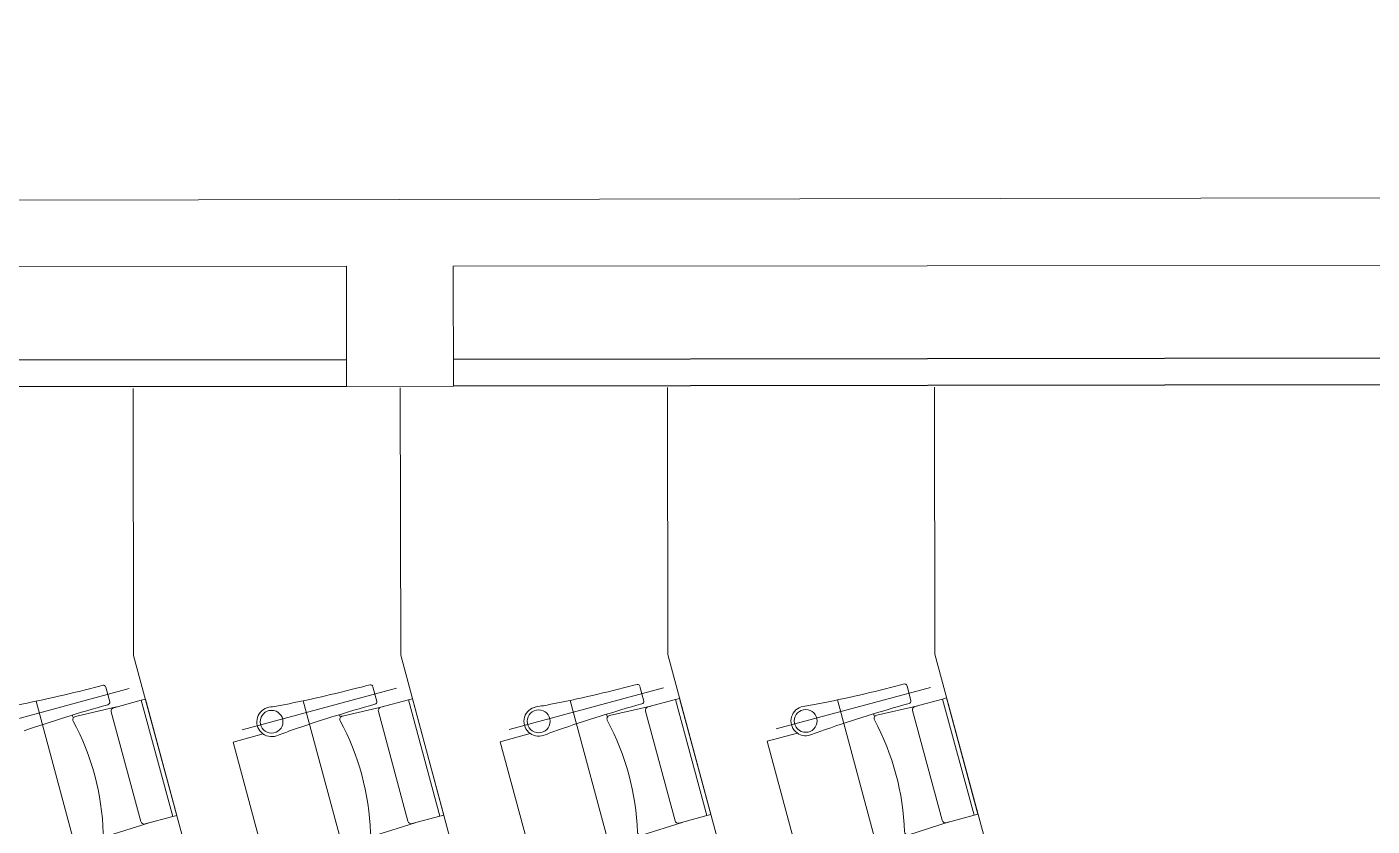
# Model space of a CAD drawing. Header units: millimetres. Extents: x 586 to 1010, y 369 to 668.
# Drawn here: x 701.26 to 706.3, y 485.61 to 488.6 of the extents above; entities that cross this region are included whole.
import ezdxf

# ---------------------------------------------------------------- set-up
doc = ezdxf.new("R2010")
doc.units = ezdxf.units.MM
doc.linetypes.add('CENTER', pattern=[2, 1.25, -0.25, 0.25, -0.25])
doc.linetypes.add('DASHED', pattern=[0.75, 0.5, -0.25])
doc.layers.add('murocort', color=7, linetype='Continuous', lineweight=50)
doc.layers.add('plan line', color=7, linetype='Continuous', lineweight=15)

msp = doc.modelspace()

# ---------------------------------------------------------------- linework, layer by layer
at = {"color": 254, "lineweight": 25}
for points in [[(671.7124, 620.7085), (706.7355, 621.773), (754.2598, 613.8303), (814.6609, 600.1481), (855.7567, 598.0104), (895.0671, 567.0647), (920.0096, 542.0176), (952.0084, 521.2476), (977.2234, 504.6526), (979.6352, 479.2339), (986.3437, 463.8549), (988.7975, 462.3853)], [(654.944, 595.4717), (670.2671, 587.3174), (714.302, 595.1648), (787.0891, 595.1648), (819.3936, 580.9441), (821.0297, 562.8505), (813.4907, 552.7881), (808.7339, 539.6711), (796.4072, 534.7059), (791.0222, 527.249), (791.0222, 507.547), (797.3007, 476.5274), (814.9752, 463.8897), (836.1481, 474.6816), (874.0221, 478.5878), (885.7286, 462.7333), (863.0042, 436.0794), (845.7887, 420.6845), (845.1044, 408.6747)], [(639.2065, 583.4381), (644.7272, 575.638), (657.7961, 553.4401), (668.4043, 543.9291), (682.5178, 548.7307), (692.9838, 555.4778), (711.9339, 556.5828), (734.3456, 532.1334), (750.593, 477.7475), (754.1369, 444.164), (776.4657, 425.4473), (782.6172, 412.2355)]]:
    msp.add_spline(points, degree=3, dxfattribs=at)
at = {"layer": 'murocort', "lineweight": 30}
for p, q in [((708.4561, 487.3626), (702.8562, 487.3537)), ((708.4563, 487.2626), (702.8563, 487.2537))]:
    msp.add_line(p, q, dxfattribs=at)
at = {"layer": 'plan line'}
for p, q in [((692.5869, 487.9375), (708.8552, 487.9632)), ((696.8556, 487.6943), (702.4556, 487.7031)), ((702.4556, 487.7031), (702.4563, 487.2531)), ((702.8556, 487.7037), (708.8556, 487.7068)), ((702.8563, 487.2537), (702.8556, 487.7037)), ((701.6591, 486.2459), (701.6575, 487.2459)), ((702.4563, 487.2531), (702.8563, 487.2537)), ((702.6577, 487.2474), (702.6592, 486.2474)), ((703.6593, 486.249), (703.6577, 487.249)), ((704.6579, 487.2506), (704.6594, 486.2506)), ((705.1918, 480.5653), (703.6593, 486.249)), ((704.6594, 486.2506), (706.1919, 480.5668)), ((703.1917, 480.5621), (701.6591, 486.2459)), ((702.6592, 486.2474), (704.1771, 480.6179)), ((701.5446, 486.1342), (701.5321, 486.1311)), ((701.555, 486.127), (701.5696, 486.0718)), ((702.5447, 486.1358), (702.5322, 486.1327)), ((702.555, 486.1286), (702.5697, 486.0734)), ((703.5448, 486.1374), (703.5323, 486.1343)), ((703.5551, 486.1302), (703.5698, 486.0749)), ((704.5449, 486.139), (704.5324, 486.1359)), ((704.5552, 486.1318), (704.5699, 486.0765)), ((701.4297, 486.0226), (701.4318, 486.0145)), ((702.4297, 486.0242), (702.4319, 486.0161)), ((703.4298, 486.0258), (703.432, 486.0176)), ((704.4299, 486.0274), (704.4321, 486.0192)), ((702.0318, 485.9215), (702.1443, 485.9518)), ((703.0318, 485.923), (703.1444, 485.9534)), ((704.0319, 485.9246), (704.1445, 485.955)), ((702.1586, 485.4509), (702.0318, 485.9215)), ((703.1587, 485.4525), (703.0318, 485.923)), ((704.1588, 485.4541), (704.0319, 485.9246))]:
    msp.add_line(p, q, dxfattribs=at)
at = {"layer": 'plan line', "lineweight": 30}
for p, q in [((702.4562, 487.3531), (696.8562, 487.3443)), ((702.4563, 487.2531), (696.8563, 487.2443))]:
    msp.add_line(p, q, dxfattribs=at)
at = {"layer": 'plan line', "linetype": 'CENTER', "ltscale": 3}
for p, q in [((701.6427, 486.1217), (701.0654, 485.966)), ((702.6428, 486.1232), (702.0655, 485.9676)), ((703.6429, 486.1248), (703.0656, 485.9691)), ((704.643, 486.1264), (704.0657, 485.9707))]:
    msp.add_line(p, q, dxfattribs=at)
at = {"layer": 'plan line', "linetype": 'DASHED', "ltscale": 3}
for p, q in [((701.4631, 485.4474), (701.294, 486.0745)), ((702.4632, 485.449), (702.2941, 486.0761)), ((703.4633, 485.4506), (703.2942, 486.0777)), ((704.4633, 485.4521), (704.2942, 486.0793))]:
    msp.add_line(p, q, dxfattribs=at)
at = {"layer": 'plan line'}
for points in [[(701.5955, 486.053), (701.4412, 486.0175, 0.474715), (701.4325, 485.9999, -0.115865), (701.5455, 485.5808, 0.474715), (701.5619, 485.5699), (701.7129, 485.6177)], [(701.6878, 486.0779), (701.5845, 486.05, 0.414214), (701.5755, 486.0345), (701.6863, 485.6237, 0.414214), (701.7018, 485.6148), (701.8059, 485.6428), (701.6878, 486.0779)], [(702.5956, 486.0546), (702.4413, 486.019, 0.474715), (702.4326, 486.0014, -0.115865), (702.5456, 485.5824, 0.474715), (702.562, 485.5715), (702.713, 485.6193)], [(702.6879, 486.0795), (702.5846, 486.0516, 0.414214), (702.5756, 486.0361), (702.6864, 485.6253, 0.414214), (702.7019, 485.6163), (702.806, 485.6444), (702.6879, 486.0795)], [(703.5957, 486.0562), (703.4414, 486.0206, 0.474715), (703.4327, 486.003, -0.115865), (703.5457, 485.5839, 0.474715), (703.5621, 485.5731), (703.7131, 485.6209)], [(703.688, 486.081), (703.5847, 486.0532, 0.414214), (703.5757, 486.0376), (703.6865, 485.6269, 0.414214), (703.702, 485.6179), (703.8061, 485.646), (703.688, 486.081)], [(704.5958, 486.0578), (704.4415, 486.0222, 0.474715), (704.4328, 486.0046, -0.115865), (704.5458, 485.5855, 0.474715), (704.5622, 485.5747), (704.7132, 485.6225)], [(704.6881, 486.0826), (704.5847, 486.0548, 0.414214), (704.5758, 486.0392), (704.6865, 485.6285, 0.414214), (704.7021, 485.6195), (704.8062, 485.6475), (704.6881, 486.0826)]]:
    msp.add_lwpolyline(points, format="xyb", dxfattribs=at)
for points in [[(701.7033, 486.082), (701.8206, 485.6468), (701.8059, 485.6428), (701.6878, 486.0779), (701.7033, 486.082)], [(702.7033, 486.0836), (702.8207, 485.6483), (702.806, 485.6444), (702.6879, 486.0795), (702.7033, 486.0836)], [(703.7034, 486.0852), (703.8208, 485.6499), (703.8061, 485.646), (703.688, 486.081), (703.7034, 486.0852)], [(704.7035, 486.0868), (704.8209, 485.6515), (704.8062, 485.6475), (704.6881, 486.0826), (704.7035, 486.0868)]]:
    msp.add_lwpolyline(points, dxfattribs=at)
for centre in [(702.1756, 485.9976), (703.1757, 485.9992), (704.1758, 486.0008)]:
    msp.add_circle(centre, 0.0427, dxfattribs=at)
for centre, radius, start, end in [((700.2581, 490.9626), 4.9966, 281.1162, 284.7717), ((701.5457, 486.1249), 0.00935, 23.5288, 96.652), ((701.2582, 490.9642), 4.9966, 281.1162, 284.7717), ((702.5458, 486.1265), 0.00935, 23.5288, 96.652), ((702.2583, 490.9658), 4.9966, 281.1162, 284.7717), ((703.5459, 486.1281), 0.00935, 23.5288, 96.652), ((703.2584, 490.9673), 4.9966, 281.1162, 284.7717), ((704.5459, 486.1297), 0.00935, 23.5288, 96.652), ((702.991, 480.9278), 5.3287, 105.5499, 109.0735), ((701.56, 486.0708), 0.00967, 284.4661, 5.9165), ((702.1759, 485.9973), 0.0554, 100.5424, 288.5847), ((702.0263, 487.0367), 0.9947, 278.0552, 281.318), ((703.9911, 480.9294), 5.3287, 105.5499, 109.0735), ((702.5601, 486.0724), 0.00967, 284.4661, 5.9165), ((703.176, 485.9989), 0.0554, 100.5424, 288.5847), ((703.0264, 487.0383), 0.9947, 278.0552, 281.318), ((704.9912, 480.931), 5.3287, 105.5499, 109.0735), ((703.5601, 486.0739), 0.00967, 284.4661, 5.9165), ((704.176, 486.0005), 0.0554, 100.5424, 288.5847), ((704.0265, 487.0399), 0.9947, 278.0552, 281.318), ((705.9913, 480.9325), 5.3287, 105.5499, 109.0735), ((704.5602, 486.0755), 0.00967, 284.4661, 5.9165), ((703.5872, 482.2431), 3.9554, 109.7628, 110.6309), ((704.5873, 482.2447), 3.9554, 109.7628, 110.6309), ((705.5874, 482.2463), 3.9554, 109.7628, 110.6309)]:
    msp.add_arc(centre, radius, start, end, dxfattribs=at)

doc.saveas('drawing.dxf')
